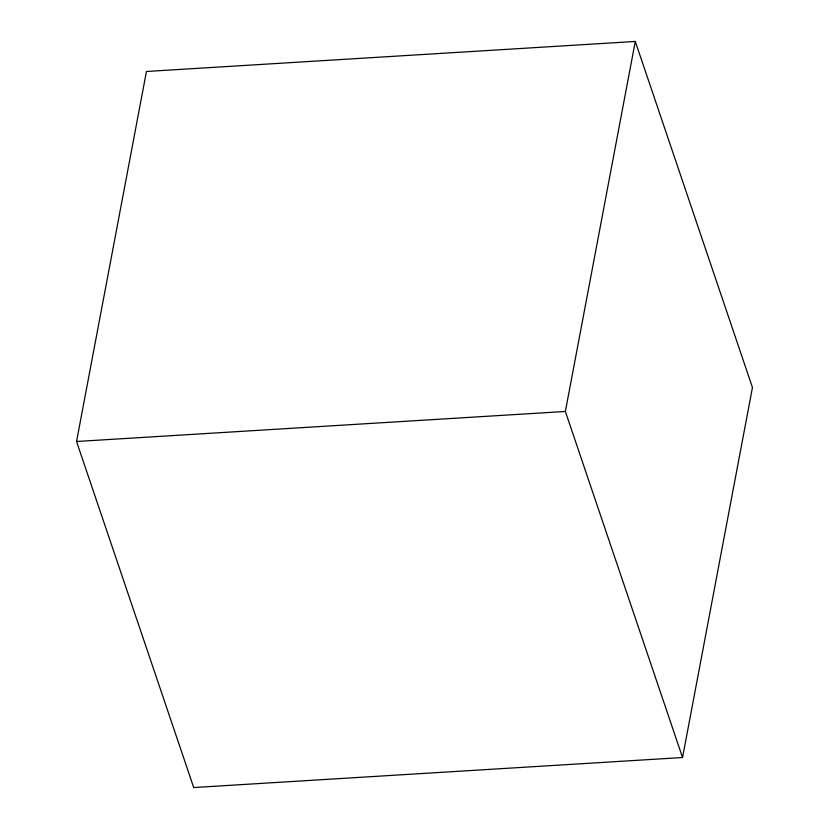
<?xml version="1.0" encoding="UTF-8"?>
<svg xmlns="http://www.w3.org/2000/svg" width="829" height="829" viewBox="0 0 829 829"><rect width="100%" height="100%" fill="white"/><g stroke="black" fill="none" stroke-linecap="round" stroke-linejoin="round"><path stroke-width="1.24" d="M76.548 441.494L146.453 71.481L635.283 41.45L752.452 387.506L682.547 757.519L193.717 787.55L76.548 441.494L565.368 411.464L682.547 757.519M565.368 411.464L635.283 41.45"/></g></svg>
